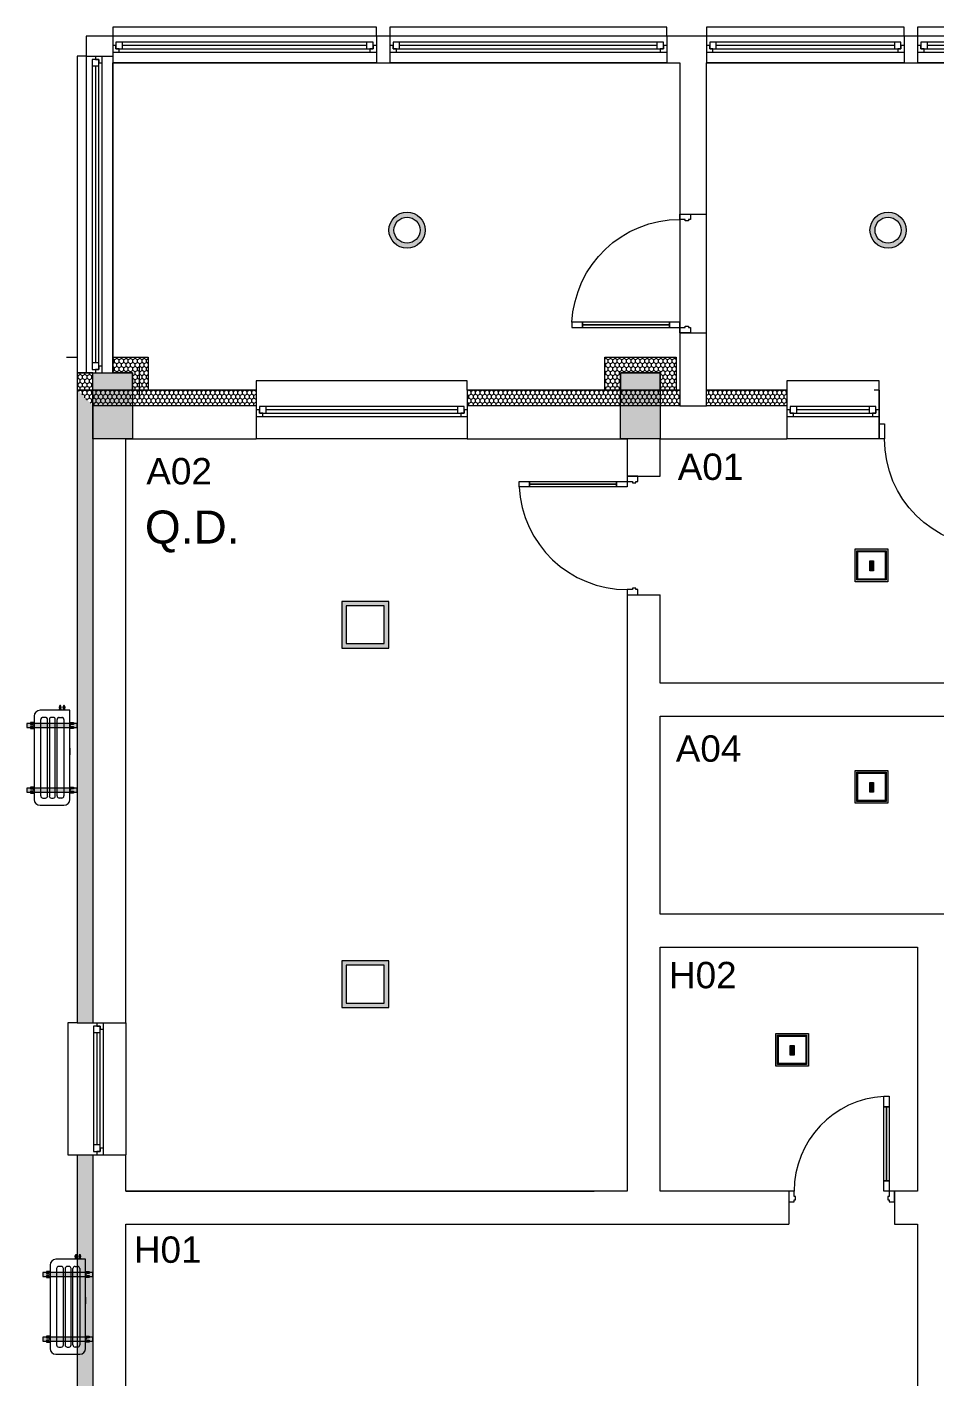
# Model space of a CAD drawing. Header units: millimetres. Extents: x 2791058 to 2855058, y -67651 to -26651.
# Drawn here: x 2805316 to 2812191, y -45980 to -35753 of the extents above; entities that cross this region are included whole.
import ezdxf

# ---------------------------------------------------------------- set-up
doc = ezdxf.new("R2010")
doc.units = ezdxf.units.MM
doc.header["$MEASUREMENT"] = 0
doc.linetypes.add('Dashed', pattern=[282.222223, 141.111112, -141.111112])
for name, color, linetype, lineweight in [('00E-Ndriqimi elektrike_Pen_No__6', 5, 'Continuous', 0), ('00E-Ndriqimi elektrike_Pen_No__60', 230, 'Continuous', 0), ('0_muret e jashtme_Pen_No__19', 255, 'Continuous', 0), ('0_Pen_No__80', 3, 'Continuous', 0), ('Structural - Bearing_Pen_No__6', 5, 'Continuous', 0), ('Structural - Bearing_Pen_No__82_Pen_No__80', 3, 'Continuous', 0)]:
    doc.layers.add(name, color=color, linetype=linetype, lineweight=lineweight)
doc.layers.add('0_muret e jashtme', color=7, linetype='Continuous')
for name, color, linetype, lineweight, true_color in [('0_muret e jashtme_Pen_No__82', 7, 'Continuous', 0, 0xaaaaaa), ('ARCHICAD Doors_Pen_No__82', 7, 'Continuous', 0, 0xaaaaaa), ('ARCHICAD Windows_Pen_No__82', 7, 'Continuous', 0, 0xaaaaaa), ('Exterior walls_Pen_No__119_Pen_No__163', 7, 'Continuous', 0, 0xe8e8e8), ('Exterior walls_Pen_No__119_Pen_No__204', 7, 'Continuous', 0, 0xe8e8e8), ('Exterior walls_Pen_No__1_Pen_No__61', 7, 'Continuous', 0, 0x6a6a6a), ('Exterior walls_Pen_No__82', 7, 'Continuous', 0, 0xaaaaaa), ('Shell - Roof_Pen_No__82', 7, 'Continuous', 0, 0xaaaaaa), ('Text blocks_Pen_No__82', 7, 'Continuous', 0, 0xaaaaaa)]:
    doc.layers.add(name, color=color, linetype=linetype, lineweight=lineweight, true_color=true_color)
doc.styles.add('GENERATED_STYLE_1', font='')
doc.styles.get('GENERATED_STYLE_1').set_extended_font_data('Arial')
pattern_1 = [(90, (2247653.822, -76424.967), (-34.6410162, 0), [20, -40]), (90, (2247636.502, -76394.967), (-34.6410162, 0), [20, -40]), (150, (2247653.822, -76404.967), (17.320508, 30), [20, -40]), (150, (2247619.18, -76404.967), (17.320508, 30), [20, -40]), (210, (2247653.822, -76424.967), (-17.320508, 30), [20, -40]), (210, (2247619.18, -76424.967), (-17.320508, 30), [20, -40])]

# ---------------------------------------------------------------- blocks, each defined once
blk = doc.blocks.new('Window 22_2')
at = {"layer": 'ARCHICAD Windows_Pen_No__82', "color": 253, "linetype": 'Continuous', "lineweight": 0, "true_color": 0xaaaaaa}
for p, q in [((-800, 150), (-800, 220)), ((-800, 220), (800, 220)), ((800, 220), (800, 150)), ((-800, 150), (-800, 30)), ((800, 150), (800, 30)), ((-800, 30), (-800, 0)), ((-800, 0), (-775, 0)), ((-800, 0), (-800, -50)), ((-800, 0), (-800, -50)), ((-775, 25), (-725, 25)), ((-775, -25), (-775, 25)), ((-775, 0), (-775, -25)), ((-725, 25), (725, 25)), ((-725, 25), (-725, -25)), ((-725, 25), (725, 25)), ((-725, 0), (725, 0)), ((725, -25), (725, 25)), ((725, 25), (775, 25)), ((775, 25), (775, -25)), ((775, -25), (775, 0)), ((775, 0), (800, 0)), ((800, 30), (800, 0)), ((800, 0), (800, -50)), ((800, 0), (800, -50)), ((-750, -50), (-800, -50)), ((-800, -50), (-800, -220)), ((-775, -25), (-750, -25)), ((-725, -25), (-775, -25)), ((-750, -25), (-750, -50)), ((750, -50), (-750, -50)), ((725, -25), (-725, -25)), ((775, -25), (725, -25)), ((750, -50), (750, -25)), ((750, -25), (775, -25)), ((800, -50), (750, -50)), ((800, -50), (800, -220)), ((-800, -220), (800, -220))]:
    blk.add_line(p, q, dxfattribs=at)
blk = doc.blocks.new('Window 22_3')
at = {"layer": 'ARCHICAD Windows_Pen_No__82', "color": 253, "linetype": 'Continuous', "lineweight": 0, "true_color": 0xaaaaaa}
for p, q in [((-350, 150), (-350, 220)), ((-350, 220), (350, 220)), ((350, 220), (350, 150)), ((-350, 150), (-350, 30)), ((350, 150), (350, 30)), ((-350, 30), (-350, 0)), ((-350, 0), (-325, 0)), ((-350, 0), (-350, -50)), ((-350, 0), (-350, -50)), ((-325, 25), (-275, 25)), ((-325, -25), (-325, 25)), ((-325, 0), (-325, -25)), ((-275, 25), (275, 25)), ((-275, 25), (-275, -25)), ((-275, 25), (275, 25)), ((-275, 0), (275, 0)), ((275, -25), (275, 25)), ((275, 25), (325, 25)), ((325, 25), (325, -25)), ((325, -25), (325, 0)), ((325, 0), (350, 0)), ((350, 30), (350, 0)), ((350, 0), (350, -50)), ((350, 0), (350, -50)), ((-300, -50), (-350, -50)), ((-350, -50), (-350, -220)), ((-325, -25), (-300, -25)), ((-275, -25), (-325, -25)), ((-300, -25), (-300, -50)), ((300, -50), (-300, -50)), ((275, -25), (-275, -25)), ((325, -25), (275, -25)), ((300, -50), (300, -25)), ((300, -25), (325, -25)), ((350, -50), (300, -50)), ((350, -50), (350, -220)), ((-350, -220), (350, -220))]:
    blk.add_line(p, q, dxfattribs=at)
blk = doc.blocks.new('Door 22')
at = {"layer": 'ARCHICAD Doors_Pen_No__82', "color": 253, "linetype": 'Continuous', "lineweight": 0, "true_color": 0xaaaaaa}
for p, q in [((410, 0), (410, 820)), ((-450, 0), (-487, 0)), ((-450, 0), (-487, 0)), ((-410, 0), (-450, 0)), ((-450, 0), (-450, -115)), ((-450, 0), (-450, -115)), ((-450, 0), (-450, -115)), ((-410, -115), (-410, 0)), ((450, 0), (410, 0)), ((410, 0), (410, -115)), ((450, -115), (450, 0)), ((450, 0), (450, -115)), ((450, 0), (450, -115)), ((450, 0), (487, 0)), ((450, 0), (487, 0)), ((-450, -115), (-410, -115)), ((-450, -115), (-450, -250)), ((-450, -115), (-450, -250)), ((410, -115), (450, -115)), ((450, -115), (450, -250)), ((450, -115), (450, -250)), ((-450, -250), (-450, -370)), ((-450, -250), (-450, -370)), ((450, -250), (450, -370)), ((450, -250), (450, -370)), ((-450, -370), (-487, -370)), ((-450, -370), (-487, -370)), ((450, -370), (487, -370)), ((450, -370), (487, -370))]:
    blk.add_line(p, q, dxfattribs=at)
blk.add_arc((410, 0), 820, 90, 180, dxfattribs=at)
blk = doc.blocks.new('Wall_2', base_point=(2821016, -38873))
at = {"layer": '0_muret e jashtme_Pen_No__82', "linetype": 'Continuous', "lineweight": 0, "true_color": 0xaaaaaa}
h = blk.add_hatch(dxfattribs=at)
h.set_pattern_fill('Styrofoam_SM_Insulation', color=253, style=0, pattern_type=2)
h.set_pattern_definition(pattern_1)
h.paths.add_polyline_path([(2805696, -38503), (2805816, -38623), (2807054, -38623), (2807054, -38503)])
h = blk.add_hatch(dxfattribs=at)
h.set_pattern_fill('Styrofoam_SM_Insulation', color=253, style=0, pattern_type=2)
h.set_pattern_definition(pattern_1)
h.paths.add_polyline_path([(2808654, -38623), (2810266, -38623), (2810266, -38503), (2808654, -38503)])
h = blk.add_hatch(dxfattribs=at)
h.set_pattern_fill('Styrofoam_SM_Insulation', color=253, style=0, pattern_type=2)
h.set_pattern_definition(pattern_1)
h.paths.add_polyline_path([(2810466, -38623), (2811076, -38623), (2811076, -38503), (2810466, -38503)])
at = {"layer": '0_muret e jashtme_Pen_No__82', "color": 253, "linetype": 'Continuous', "lineweight": 0, "true_color": 0xaaaaaa}
for p, q in [((2807054, -38503), (2807054, -38623)), ((2808654, -38503), (2808654, -38623)), ((2810266, -38503), (2810266, -38623)), ((2810466, -38623), (2810466, -38503)), ((2811076, -38503), (2811076, -38623)), ((2807054, -38623), (2805816, -38623)), ((2807054, -38623), (2807054, -38653)), ((2807054, -38653), (2807054, -38703)), ((2810266, -38623), (2808654, -38623)), ((2808654, -38623), (2808654, -38653)), ((2808654, -38653), (2808654, -38703)), ((2811076, -38623), (2810466, -38623)), ((2811076, -38623), (2811076, -38653)), ((2811076, -38653), (2811076, -38703)), ((2807054, -38703), (2807054, -38873)), ((2808654, -38703), (2808654, -38873)), ((2811076, -38703), (2811076, -38873))]:
    blk.add_line(p, q, dxfattribs=at)
at = {"layer": '0_muret e jashtme_Pen_No__82', "color": 253, "linetype": 'Continuous', "lineweight": 0, "true_color": 0xaaaaaa, "flags": 128}
for points in [[(2807054, -38503), (2805696, -38503)], [(2810266, -38503), (2808654, -38503)], [(2811076, -38503), (2810466, -38503)], [(2806066, -38873), (2807054, -38873)], [(2808654, -38873), (2809866, -38873)], [(2810116, -38873), (2811076, -38873)]]:
    blk.add_lwpolyline(points, dxfattribs=at)
at = {"layer": 'ARCHICAD Doors_Pen_No__82', "color": 253, "linetype": 'Continuous', "lineweight": 0, "true_color": 0xaaaaaa, "xscale": -1, "zscale": 1000, "rotation": 180}
blk.add_blockref('Door 22', (2812226, -38873), dxfattribs=at)
at = {"layer": 'ARCHICAD Windows_Pen_No__82', "color": 253, "linetype": 'Continuous', "lineweight": 0, "true_color": 0xaaaaaa, "xscale": -1, "zscale": 1000}
for name, p in [('Window 22_2', (2807854, -38653)), ('Window 22_3', (2811426, -38653))]:
    blk.add_blockref(name, p, dxfattribs=at)
blk = doc.blocks.new('Storefront 22_2')
at = {"layer": 'ARCHICAD Doors_Pen_No__82', "color": 253, "linetype": 'Continuous', "lineweight": 0, "true_color": 0xaaaaaa}
for p, q in [((370, 740), (370, 820)), ((370, 820), (410, 820)), ((410, 820), (410, 740)), ((370, 740), (390, 740)), ((370, 80), (370, 740)), ((410, 740), (370, 740)), ((390, 740), (410, 740)), ((390, 80), (390, 740)), ((390, 740), (390, 80)), ((390, 740), (390, 80)), ((410, 740), (410, 80)), ((-450, 0), (-450, -80)), ((-410, 0), (-450, 0)), ((-450, 0), (-450, -80)), ((-450, 0), (-450, -80)), ((-410, -40), (-410, 0)), ((390, 80), (370, 80)), ((370, 0), (370, 80)), ((370, 80), (410, 80)), ((410, 0), (370, 0)), ((410, 80), (390, 80)), ((410, 80), (410, 0)), ((410, 0), (410, -40)), ((450, 0), (410, 0)), ((450, -80), (450, 0)), ((450, 0), (450, -80)), ((450, 0), (450, -80)), ((-450, -80), (-410, -80)), ((-450, -80), (-450, -250)), ((-400, -40), (-410, -40)), ((-410, -80), (-410, -65.4)), ((-410, -65.4), (-400, -65.4)), ((-400, -65.4), (-400, -40)), ((410, -40), (400, -40)), ((400, -40), (400, -65.4)), ((400, -65.4), (410, -65.4)), ((410, -65.4), (410, -80)), ((410, -80), (450, -80)), ((450, -80), (450, -250))]:
    blk.add_line(p, q, dxfattribs=at)
blk.add_arc((410, 0), 820, 92.79603, 180, dxfattribs=at)
blk = doc.blocks.new('Wall_21', base_point=(2809866, -38873))
at = {"layer": '0_muret e jashtme_Pen_No__82', "color": 253, "linetype": 'Continuous', "lineweight": 0, "true_color": 0xaaaaaa}
for p, q in [((2809866, -39155), (2809946, -39155)), ((2809946, -39155), (2810116, -39155)), ((2809866, -40055), (2809946, -40055)), ((2809946, -40055), (2810116, -40055))]:
    blk.add_line(p, q, dxfattribs=at)
at = {"layer": '0_muret e jashtme_Pen_No__82', "color": 253, "linetype": 'Continuous', "lineweight": 0, "true_color": 0xaaaaaa, "flags": 128}
for points in [[(2809866, -38873), (2809866, -39155)], [(2810116, -39155), (2810116, -38873)], [(2809866, -40055), (2809866, -44573)], [(2810116, -40723), (2810116, -40055)], [(2810116, -42473), (2810116, -40973)], [(2810116, -44573), (2810116, -42723)]]:
    blk.add_lwpolyline(points, dxfattribs=at)
at = {"layer": 'ARCHICAD Doors_Pen_No__82', "color": 253, "linetype": 'Continuous', "lineweight": 0, "true_color": 0xaaaaaa, "zscale": 1000, "rotation": 90}
blk.add_blockref('Storefront 22_2', (2809866, -39605), dxfattribs=at)
blk = doc.blocks.new('Storefront 22_5')
at = {"layer": 'ARCHICAD Doors_Pen_No__82', "color": 253, "linetype": 'Continuous', "lineweight": 0, "true_color": 0xaaaaaa}
for p, q in [((320, 640), (320, 720)), ((320, 720), (360, 720)), ((360, 720), (360, 640)), ((320, 640), (340, 640)), ((320, 80), (320, 640)), ((360, 640), (320, 640)), ((340, 640), (360, 640)), ((340, 80), (340, 640)), ((340, 640), (340, 80)), ((340, 640), (340, 80)), ((360, 640), (360, 80)), ((-400, 0), (-400, -80)), ((-360, 0), (-400, 0)), ((-400, 0), (-400, -80)), ((-400, 0), (-400, -80)), ((-360, -40), (-360, 0)), ((340, 80), (320, 80)), ((320, 0), (320, 80)), ((320, 80), (360, 80)), ((360, 0), (320, 0)), ((360, 80), (340, 80)), ((360, 80), (360, 0)), ((360, 0), (360, -40)), ((400, 0), (360, 0)), ((400, -80), (400, 0)), ((400, 0), (400, -80)), ((400, 0), (400, -80)), ((-400, -80), (-360, -80)), ((-400, -80), (-400, -250)), ((-350, -40), (-360, -40)), ((-360, -80), (-360, -65.4)), ((-360, -65.4), (-350, -65.4)), ((-350, -65.4), (-350, -40)), ((360, -40), (350, -40)), ((350, -40), (350, -65.4)), ((350, -65.4), (360, -65.4)), ((360, -65.4), (360, -80)), ((360, -80), (400, -80)), ((400, -80), (400, -250))]:
    blk.add_line(p, q, dxfattribs=at)
blk.add_arc((360, 0), 720, 93.18474, 180, dxfattribs=at)
blk = doc.blocks.new('Wall_22', base_point=(2812316, -44573))
at = {"layer": '0_muret e jashtme_Pen_No__82', "color": 253, "linetype": 'Continuous', "lineweight": 0, "true_color": 0xaaaaaa}
for p, q in [((2811091, -44573), (2811091, -44653)), ((2811891, -44573), (2811891, -44653)), ((2811091, -44653), (2811091, -44823)), ((2811891, -44653), (2811891, -44823))]:
    blk.add_line(p, q, dxfattribs=at)
at = {"layer": '0_muret e jashtme_Pen_No__82', "color": 253, "linetype": 'Continuous', "lineweight": 0, "true_color": 0xaaaaaa, "flags": 128}
for points in [[(2809866, -44573), (2806066, -44573)], [(2811091, -44573), (2810116, -44573)], [(2812066, -44573), (2811891, -44573)], [(2806066, -44823), (2811091, -44823)], [(2811891, -44823), (2812066, -44823)]]:
    blk.add_lwpolyline(points, dxfattribs=at)
at = {"layer": 'ARCHICAD Doors_Pen_No__82', "color": 253, "linetype": 'Continuous', "lineweight": 0, "true_color": 0xaaaaaa, "zscale": 1000}
blk.add_blockref('Storefront 22_5', (2811491, -44573), dxfattribs=at)
blk = doc.blocks.new('Window 22')
at = {"layer": 'ARCHICAD Windows_Pen_No__82', "color": 253, "linetype": 'Continuous', "lineweight": 0, "true_color": 0xaaaaaa}
for p, q in [((-500, 150), (-500, 220)), ((-500, 220), (500, 220)), ((500, 220), (500, 150)), ((-500, 150), (-500, 30)), ((500, 150), (500, 30)), ((-500, 30), (-500, 0)), ((-500, 0), (-475, 0)), ((-500, 0), (-500, -50)), ((-500, 0), (-500, -50)), ((-475, 25), (-425, 25)), ((-475, -25), (-475, 25)), ((-475, 0), (-475, -25)), ((-425, 25), (425, 25)), ((-425, 25), (-425, -25)), ((-425, 25), (425, 25)), ((-425, 0), (425, 0)), ((425, -25), (425, 25)), ((425, 25), (475, 25)), ((475, 25), (475, -25)), ((475, -25), (475, 0)), ((475, 0), (500, 0)), ((500, 30), (500, 0)), ((500, 0), (500, -50)), ((500, 0), (500, -50)), ((-450, -50), (-500, -50)), ((-500, -50), (-500, -220)), ((-475, -25), (-450, -25)), ((-425, -25), (-475, -25)), ((-450, -25), (-450, -50)), ((450, -50), (-450, -50)), ((425, -25), (-425, -25)), ((475, -25), (425, -25)), ((450, -50), (450, -25)), ((450, -25), (475, -25)), ((500, -50), (450, -50)), ((500, -50), (500, -220)), ((-500, -220), (500, -220))]:
    blk.add_line(p, q, dxfattribs=at)
blk = doc.blocks.new('Wall_25', base_point=(2806066, -38873))
at = {"layer": '0_muret e jashtme_Pen_No__82', "linetype": 'Continuous', "lineweight": 0, "true_color": 0xaaaaaa}
h = blk.add_hatch(dxfattribs=at)
h.set_pattern_fill('Styrofoam_SM_Insulation', color=253, style=0, pattern_type=2)
h.set_pattern_definition(pattern_1)
h.paths.add_polyline_path([(2805696, -38503), (2805696, -43296), (2805816, -43296), (2805816, -38623)])
h = blk.add_hatch(dxfattribs=at)
h.set_pattern_fill('Styrofoam_SM_Insulation', color=253, style=0, pattern_type=2)
h.set_pattern_definition(pattern_1)
h.paths.add_polyline_path([(2805696, -49293), (2805816, -49173), (2805816, -44296), (2805696, -44296)])
at = {"layer": '0_muret e jashtme_Pen_No__82', "color": 253, "linetype": 'Continuous', "lineweight": 0, "true_color": 0xaaaaaa}
for p, q in [((2805816, -38623), (2805816, -43296)), ((2805696, -43296), (2805816, -43296)), ((2805816, -43296), (2805846, -43296)), ((2805846, -43296), (2805896, -43296)), ((2805896, -43296), (2806066, -43296)), ((2805696, -44296), (2805816, -44296)), ((2805816, -44296), (2805816, -49173)), ((2805816, -44296), (2805846, -44296)), ((2805846, -44296), (2805896, -44296)), ((2805896, -44296), (2806066, -44296))]:
    blk.add_line(p, q, dxfattribs=at)
at = {"layer": '0_muret e jashtme_Pen_No__82', "color": 253, "linetype": 'Continuous', "lineweight": 0, "true_color": 0xaaaaaa, "flags": 128}
for points in [[(2805696, -38503), (2805696, -43296)], [(2806066, -43296), (2806066, -38873)], [(2805696, -44296), (2805696, -49293)], [(2806066, -44573), (2806066, -44296)], [(2806066, -48923), (2806066, -44823)]]:
    blk.add_lwpolyline(points, dxfattribs=at)
at = {"layer": 'ARCHICAD Windows_Pen_No__82', "color": 253, "linetype": 'Continuous', "lineweight": 0, "true_color": 0xaaaaaa, "xscale": -1, "zscale": 1000, "rotation": 90}
blk.add_blockref('Window 22', (2805846, -43796), dxfattribs=at)
blk = doc.blocks.new('Wall_27', base_point=(2809866, -42473))
at = {"layer": '0_muret e jashtme_Pen_No__82', "color": 253, "linetype": 'Continuous', "lineweight": 0, "true_color": 0xaaaaaa, "flags": 128}
for points in [[(2813316, -42473), (2810116, -42473)], [(2813866, -42473), (2813566, -42473)], [(2810116, -42723), (2812066, -42723)], [(2812316, -42723), (2813866, -42723)]]:
    blk.add_lwpolyline(points, dxfattribs=at)
blk = doc.blocks.new('Wall_30', base_point=(2812316, -48923))
at = {"layer": '0_muret e jashtme_Pen_No__82', "color": 253, "linetype": 'Continuous', "lineweight": 0, "true_color": 0xaaaaaa, "flags": 128}
for points in [[(2812066, -42723), (2812066, -44573)], [(2812316, -48023), (2812316, -42723)], [(2812066, -44823), (2812066, -48923)], [(2812316, -48923), (2812316, -48273)]]:
    blk.add_lwpolyline(points, dxfattribs=at)
blk = doc.blocks.new('Wall_36', base_point=(2809866, -40723))
at = {"layer": '0_muret e jashtme_Pen_No__82', "color": 253, "linetype": 'Continuous', "lineweight": 0, "true_color": 0xaaaaaa}
for p, q in [((2812286, -40893), (2812286, -40723)), ((2813086, -40893), (2813086, -40723)), ((2812286, -40973), (2812286, -40893)), ((2813086, -40973), (2813086, -40893))]:
    blk.add_line(p, q, dxfattribs=at)
at = {"layer": '0_muret e jashtme_Pen_No__82', "color": 253, "linetype": 'Continuous', "lineweight": 0, "true_color": 0xaaaaaa, "flags": 128}
for points in [[(2812286, -40723), (2810116, -40723)], [(2813316, -40723), (2813086, -40723)], [(2810116, -40973), (2812286, -40973)], [(2813086, -40973), (2813316, -40973)]]:
    blk.add_lwpolyline(points, dxfattribs=at)
at = {"layer": 'ARCHICAD Doors_Pen_No__82', "color": 253, "linetype": 'Continuous', "lineweight": 0, "true_color": 0xaaaaaa, "xscale": -1, "zscale": 1000, "rotation": 180}
blk.add_blockref('Storefront 22_5', (2812686, -40973), dxfattribs=at)
blk = doc.blocks.new('Window 22_6')
at = {"layer": 'ARCHICAD Windows_Pen_No__82', "color": 253, "linetype": 'Continuous', "lineweight": 0, "true_color": 0xaaaaaa}
for p, q in [((-1200, 70), (-1200, 140)), ((-1200, 140), (1200, 140)), ((1200, 140), (1200, 70)), ((-1200, 70), (-1200, 0)), ((-1200, 0), (-1175, 0)), ((-1200, 0), (-1200, -50)), ((-1200, 0), (-1200, -50)), ((-1175, 25), (-1125, 25)), ((-1175, -25), (-1175, 25)), ((-1175, 0), (-1175, -25)), ((-1125, 25), (1125, 25)), ((-1125, 25), (-1125, -25)), ((-1125, 25), (1125, 25)), ((-1125, 0), (1125, 0)), ((1125, -25), (1125, 25)), ((1125, 25), (1175, 25)), ((1175, 25), (1175, -25)), ((1175, -25), (1175, 0)), ((1175, 0), (1200, 0)), ((1200, 70), (1200, 0)), ((1200, 0), (1200, -50)), ((1200, 0), (1200, -50)), ((-1150, -50), (-1200, -50)), ((-1200, -50), (-1200, -130)), ((-1175, -25), (-1150, -25)), ((-1125, -25), (-1175, -25)), ((-1150, -25), (-1150, -50)), ((1150, -50), (-1150, -50)), ((1125, -25), (-1125, -25)), ((1175, -25), (1125, -25)), ((1150, -50), (1150, -25)), ((1150, -25), (1175, -25)), ((1200, -50), (1150, -50)), ((1200, -50), (1200, -130)), ((-1200, -130), (1200, -130))]:
    blk.add_line(p, q, dxfattribs=at)
blk = doc.blocks.new('Wall_37', base_point=(2805766, -35823))
at = {"layer": '0_muret e jashtme_Pen_No__82', "color": 253, "linetype": 'Continuous', "lineweight": 0, "true_color": 0xaaaaaa}
for p, q in [((2805766, -35973), (2805836, -35973)), ((2805836, -35973), (2805886, -35973)), ((2805886, -35973), (2805966, -35973)), ((2805766, -38373), (2805836, -38373)), ((2805836, -38373), (2805886, -38373)), ((2805886, -38373), (2805966, -38373))]:
    blk.add_line(p, q, dxfattribs=at)
at = {"layer": '0_muret e jashtme_Pen_No__82', "color": 253, "linetype": 'Continuous', "lineweight": 0, "true_color": 0xaaaaaa, "flags": 128}
for points in [[(2805766, -35823), (2805766, -35973)], [(2805966, -35823), (2805766, -35823)]]:
    blk.add_lwpolyline(points, dxfattribs=at)
at = {"layer": 'ARCHICAD Windows_Pen_No__82', "color": 253, "linetype": 'Continuous', "lineweight": 0, "true_color": 0xaaaaaa, "xscale": -1, "zscale": 1000, "rotation": 89.99999990045127}
blk.add_blockref('Window 22_6', (2805836, -37173), dxfattribs=at)
blk = doc.blocks.new('Window 22_7')
at = {"layer": 'ARCHICAD Windows_Pen_No__82', "color": 253, "linetype": 'Continuous', "lineweight": 0, "true_color": 0xaaaaaa}
for p, q in [((-750, 70), (-750, 140)), ((-750, 140), (750, 140)), ((750, 140), (750, 70)), ((-750, 70), (-750, 0)), ((-750, 0), (-725, 0)), ((-750, 0), (-750, -50)), ((-750, 0), (-750, -50)), ((-725, 25), (-675, 25)), ((-725, -25), (-725, 25)), ((-725, 0), (-725, -25)), ((-675, 25), (675, 25)), ((-675, 25), (-675, -25)), ((-675, 25), (675, 25)), ((-675, 0), (675, 0)), ((675, -25), (675, 25)), ((675, 25), (725, 25)), ((725, 25), (725, -25)), ((725, -25), (725, 0)), ((725, 0), (750, 0)), ((750, 70), (750, 0)), ((750, 0), (750, -50)), ((750, 0), (750, -50)), ((-700, -50), (-750, -50)), ((-750, -50), (-750, -130)), ((-725, -25), (-700, -25)), ((-675, -25), (-725, -25)), ((-700, -25), (-700, -50)), ((700, -50), (-700, -50)), ((675, -25), (-675, -25)), ((725, -25), (675, -25)), ((700, -50), (700, -25)), ((700, -25), (725, -25)), ((750, -50), (700, -50)), ((750, -50), (750, -130)), ((-750, -130), (750, -130))]:
    blk.add_line(p, q, dxfattribs=at)
blk = doc.blocks.new('Window 22_8')
at = {"layer": 'ARCHICAD Windows_Pen_No__82', "color": 253, "linetype": 'Continuous', "lineweight": 0, "true_color": 0xaaaaaa}
for p, q in [((-1000, 70), (-1000, 140)), ((-1000, 140), (1000, 140)), ((1000, 140), (1000, 70)), ((-1000, 70), (-1000, 0)), ((-1000, 0), (-975, 0)), ((-1000, 0), (-1000, -50)), ((-1000, 0), (-1000, -50)), ((-975, 25), (-925, 25)), ((-975, -25), (-975, 25)), ((-975, 0), (-975, -25)), ((-925, 25), (925, 25)), ((-925, 25), (-925, -25)), ((-925, 25), (925, 25)), ((-925, 0), (925, 0)), ((925, -25), (925, 25)), ((925, 25), (975, 25)), ((975, 25), (975, -25)), ((975, -25), (975, 0)), ((975, 0), (1000, 0)), ((1000, 70), (1000, 0)), ((1000, 0), (1000, -50)), ((1000, 0), (1000, -50)), ((-950, -50), (-1000, -50)), ((-1000, -50), (-1000, -130)), ((-975, -25), (-950, -25)), ((-925, -25), (-975, -25)), ((-950, -25), (-950, -50)), ((950, -50), (-950, -50)), ((925, -25), (-925, -25)), ((975, -25), (925, -25)), ((950, -50), (950, -25)), ((950, -25), (975, -25)), ((1000, -50), (950, -50)), ((1000, -50), (1000, -130)), ((-1000, -130), (1000, -130))]:
    blk.add_line(p, q, dxfattribs=at)
blk = doc.blocks.new('Window 22_9')
at = {"layer": 'ARCHICAD Windows_Pen_No__82', "color": 253, "linetype": 'Continuous', "lineweight": 0, "true_color": 0xaaaaaa}
for p, q in [((-1050, 70), (-1050, 140)), ((-1050, 140), (1050, 140)), ((1050, 140), (1050, 70)), ((-1050, 70), (-1050, 0)), ((-1050, 0), (-1025, 0)), ((-1050, 0), (-1050, -50)), ((-1050, 0), (-1050, -50)), ((-1025, 25), (-975, 25)), ((-1025, -25), (-1025, 25)), ((-1025, 0), (-1025, -25)), ((-975, 25), (975, 25)), ((-975, 25), (-975, -25)), ((-975, 25), (975, 25)), ((-975, 0), (975, 0)), ((975, -25), (975, 25)), ((975, 25), (1025, 25)), ((1025, 25), (1025, -25)), ((1025, -25), (1025, 0)), ((1025, 0), (1050, 0)), ((1050, 70), (1050, 0)), ((1050, 0), (1050, -50)), ((1050, 0), (1050, -50)), ((-1000, -50), (-1050, -50)), ((-1050, -50), (-1050, -130)), ((-1025, -25), (-1000, -25)), ((-975, -25), (-1025, -25)), ((-1000, -25), (-1000, -50)), ((1000, -50), (-1000, -50)), ((975, -25), (-975, -25)), ((1025, -25), (975, -25)), ((1000, -50), (1000, -25)), ((1000, -25), (1025, -25)), ((1050, -50), (1000, -50)), ((1050, -50), (1050, -130)), ((-1050, -130), (1050, -130))]:
    blk.add_line(p, q, dxfattribs=at)
blk = doc.blocks.new('Wall_38', base_point=(2805766, -36023))
at = {"layer": '0_muret e jashtme_Pen_No__82', "color": 253, "linetype": 'Continuous', "lineweight": 0, "true_color": 0xaaaaaa}
for p, q in [((2805966, -35823), (2805966, -35893)), ((2805966, -35893), (2805966, -35943)), ((2807966, -35823), (2807966, -35893)), ((2807966, -35893), (2807966, -35943)), ((2808066, -35823), (2808066, -35893)), ((2808066, -35893), (2808066, -35943)), ((2810166, -35823), (2810166, -35893)), ((2810166, -35893), (2810166, -35943)), ((2810466, -35823), (2810466, -35893)), ((2810466, -35893), (2810466, -35943)), ((2811966, -35823), (2811966, -35893)), ((2811966, -35893), (2811966, -35943)), ((2812066, -35823), (2812066, -35893)), ((2812066, -35893), (2812066, -35943)), ((2813566, -35823), (2813566, -35893)), ((2813566, -35893), (2813566, -35943)), ((2805966, -35943), (2805966, -36023)), ((2807966, -35943), (2807966, -36023)), ((2808066, -35943), (2808066, -36023)), ((2810166, -35943), (2810166, -36023)), ((2810466, -35943), (2810466, -36023)), ((2811966, -35943), (2811966, -36023)), ((2812066, -35943), (2812066, -36023)), ((2813566, -35943), (2813566, -36023))]:
    blk.add_line(p, q, dxfattribs=at)
at = {"layer": '0_muret e jashtme_Pen_No__82', "color": 253, "linetype": 'Continuous', "lineweight": 0, "true_color": 0xaaaaaa, "flags": 128}
for points in [[(2808066, -35823), (2807966, -35823)], [(2810466, -35823), (2810166, -35823)], [(2812066, -35823), (2811966, -35823)], [(2813766, -35823), (2813566, -35823)], [(2807966, -36023), (2808066, -36023)], [(2810166, -36023), (2810266, -36023)], [(2811966, -36023), (2812066, -36023)]]:
    blk.add_lwpolyline(points, dxfattribs=at)
at = {"layer": 'ARCHICAD Windows_Pen_No__82', "color": 253, "linetype": 'Continuous', "lineweight": 0, "true_color": 0xaaaaaa, "xscale": -1, "zscale": 1000}
for name, p in [('Window 22_8', (2806966, -35893)), ('Window 22_9', (2809116, -35893)), ('Window 22_7', (2811216, -35893)), ('Window 22_7', (2812816, -35893))]:
    blk.add_blockref(name, p, dxfattribs=at)
blk = doc.blocks.new('Wall_40', base_point=(2805966, -36023))
at = {"layer": '0_muret e jashtme_Pen_No__82', "color": 253, "linetype": 'Continuous', "lineweight": 0, "true_color": 0xaaaaaa, "flags": 128}
for points in [[(2805766, -36023), (2805766, -38373)], [(2805966, -38373), (2805966, -36023)], [(2805766, -38373), (2805966, -38373)]]:
    blk.add_lwpolyline(points, dxfattribs=at)
blk = doc.blocks.new('Storefront 22_3')
at = {"layer": 'ARCHICAD Doors_Pen_No__82', "color": 253, "linetype": 'Continuous', "lineweight": 0, "true_color": 0xaaaaaa}
for p, q in [((370, 740), (370, 820)), ((370, 820), (410, 820)), ((410, 820), (410, 740)), ((370, 740), (390, 740)), ((370, 80), (370, 740)), ((410, 740), (370, 740)), ((390, 740), (410, 740)), ((390, 80), (390, 740)), ((390, 740), (390, 80)), ((390, 740), (390, 80)), ((410, 740), (410, 80)), ((-450, 0), (-450, -80)), ((-410, 0), (-450, 0)), ((-450, 0), (-450, -80)), ((-450, 0), (-450, -80)), ((-410, -40), (-410, 0)), ((390, 80), (370, 80)), ((370, 0), (370, 80)), ((370, 80), (410, 80)), ((410, 0), (370, 0)), ((410, 80), (390, 80)), ((410, 80), (410, 0)), ((410, 0), (410, -40)), ((450, 0), (410, 0)), ((450, -80), (450, 0)), ((450, 0), (450, -80)), ((450, 0), (450, -80)), ((-450, -80), (-410, -80)), ((-450, -80), (-450, -200)), ((-400, -40), (-410, -40)), ((-410, -80), (-410, -65.4)), ((-410, -65.4), (-400, -65.4)), ((-400, -65.4), (-400, -40)), ((410, -40), (400, -40)), ((400, -40), (400, -65.4)), ((400, -65.4), (410, -65.4)), ((410, -65.4), (410, -80)), ((410, -80), (450, -80)), ((450, -80), (450, -200))]:
    blk.add_line(p, q, dxfattribs=at)
blk.add_arc((410, 0), 820, 92.79603, 180, dxfattribs=at)
blk = doc.blocks.new('Wall_41', base_point=(2810266, -38873))
at = {"layer": '0_muret e jashtme_Pen_No__82', "color": 253, "linetype": 'Continuous', "lineweight": 0, "true_color": 0xaaaaaa}
for p, q in [((2810266, -37170), (2810346, -37170)), ((2810346, -37170), (2810466, -37170)), ((2810266, -38070), (2810346, -38070)), ((2810346, -38070), (2810466, -38070)), ((2810266, -38503), (2810266, -38623)), ((2810466, -38623), (2810466, -38503))]:
    blk.add_line(p, q, dxfattribs=at)
at = {"layer": '0_muret e jashtme_Pen_No__82', "color": 253, "linetype": 'Continuous', "lineweight": 0, "true_color": 0xaaaaaa, "flags": 128}
for points in [[(2810266, -36023), (2810266, -37170)], [(2810466, -37170), (2810466, -36023)], [(2810266, -38070), (2810266, -38503)], [(2810466, -38503), (2810466, -38070)]]:
    blk.add_lwpolyline(points, dxfattribs=at)
at = {"layer": 'ARCHICAD Doors_Pen_No__82', "color": 253, "linetype": 'Continuous', "lineweight": 0, "true_color": 0xaaaaaa, "xscale": -1, "zscale": 1000, "rotation": 90}
blk.add_blockref('Storefront 22_3', (2810266, -37620), dxfattribs=at)

msp = doc.modelspace()

# ---------------------------------------------------------------- hatches: boundary and pattern name
at = {"layer": '00E-Ndriqimi elektrike_Pen_No__60', "linetype": 'Continuous', "lineweight": 0}
h = msp.add_hatch(color=230, dxfattribs=at)
h.paths.add_polyline_path([(2808060, -37292, 1.000002), (2808334, -37292, 1)])
h.paths.add_polyline_path([(2808098, -37292, -1.000002), (2808296, -37292, -1)], flags=0)
h = msp.add_hatch(color=230, dxfattribs=at)
h.paths.add_polyline_path([(2811706, -37292, 1.000002), (2811980, -37292, 1)])
h.paths.add_polyline_path([(2811744, -37292, -1.000002), (2811941, -37292, -1)], flags=0)
at = {"layer": '0_muret e jashtme_Pen_No__19', "linetype": 'Continuous', "lineweight": 0}
for points in [[(2805816, -38873), (2805816, -38373), (2806116, -38373), (2806116, -38873)], [(2809816, -38873), (2809816, -38373), (2810116, -38373), (2810116, -38873)]]:
    msp.add_hatch(color=255, dxfattribs=at).paths.add_polyline_path(points)
at = {"layer": '0_muret e jashtme_Pen_No__82', "linetype": 'Continuous', "lineweight": 0, "true_color": 0xaaaaaa}
h = msp.add_hatch(dxfattribs=at)
h.set_pattern_fill('Styrofoam_SM_Insulation', color=253, style=0, pattern_type=2)
h.set_pattern_definition(pattern_1)
h.paths.add_polyline_path([(2806236, -38253), (2806236, -38503), (2806116, -38503), (2806116, -38373), (2805966, -38373), (2805966, -38253)])
h = msp.add_hatch(dxfattribs=at)
h.set_pattern_fill('Styrofoam_SM_Insulation', color=253, style=0, pattern_type=2)
h.set_pattern_definition(pattern_1)
h.paths.add_polyline_path([(2810236, -38503), (2810116, -38503), (2810116, -38373), (2809816, -38373), (2809816, -38503), (2809696, -38503), (2809696, -38253), (2810236, -38253)])
h = msp.add_hatch(dxfattribs=at)
h.set_pattern_fill('Styrofoam_SM_Insulation', color=253, style=0, pattern_type=2)
h.set_pattern_definition(pattern_1)
h.paths.add_polyline_path([(2805696, -38503), (2805816, -38503), (2805816, -38373), (2805766, -38373), (2805696, -38373)])
at = {"layer": 'Exterior walls_Pen_No__119_Pen_No__163', "linetype": 'Continuous', "lineweight": 0, "true_color": 0xe8e8e8}
for points in [[(2805696, -41518), (2805696, -41549), (2805316, -41549), (2805316, -41518)], [(2805816, -45677), (2805816, -45708), (2805436, -45708), (2805436, -45677)]]:
    msp.add_hatch(color=254, dxfattribs=at).paths.add_polyline_path(points)
at = {"layer": 'Exterior walls_Pen_No__119_Pen_No__204', "linetype": 'Continuous', "lineweight": 0, "true_color": 0xe8e8e8}
for points in [[(2805696, -41029), (2805696, -41059), (2805316, -41059), (2805316, -41029)], [(2805816, -45188), (2805816, -45219), (2805436, -45218), (2805436, -45188)]]:
    msp.add_hatch(color=254, dxfattribs=at).paths.add_polyline_path(points)
at = {"layer": 'Structural - Bearing_Pen_No__6', "linetype": 'Continuous', "lineweight": 0}
h = msp.add_hatch(color=5, dxfattribs=at)
h.paths.add_polyline_path([(2811842, -39955), (2811595, -39955), (2811595, -39707), (2811842, -39707)])
h.paths.add_polyline_path([(2811822, -39935), (2811615, -39935), (2811615, -39727), (2811822, -39727)], flags=0)
for points in [[(2811705, -39872), (2811705, -39797), (2811734, -39797), (2811734, -39872)], [(2811705, -41549), (2811705, -41475), (2811734, -41475), (2811734, -41549)], [(2811102, -43542), (2811102, -43468), (2811132, -43468), (2811132, -43542)]]:
    msp.add_hatch(color=5, dxfattribs=at).paths.add_polyline_path(points)
h = msp.add_hatch(color=5, dxfattribs=at)
h.paths.add_polyline_path([(2808058, -40104), (2807704, -40104), (2807704, -40458), (2808058, -40458)])
h.paths.add_polyline_path([(2807737, -40424), (2808025, -40424), (2808025, -40137), (2807737, -40137)], flags=0)
h = msp.add_hatch(color=5, dxfattribs=at)
h.paths.add_polyline_path([(2811842, -41632), (2811595, -41632), (2811595, -41385), (2811842, -41385)])
h.paths.add_polyline_path([(2811822, -41612), (2811615, -41612), (2811615, -41405), (2811822, -41405)], flags=0)
h = msp.add_hatch(color=5, dxfattribs=at)
h.paths.add_polyline_path([(2808058, -42826), (2807704, -42826), (2807704, -43180), (2808058, -43180)])
h.paths.add_polyline_path([(2807737, -43147), (2808025, -43147), (2808025, -42860), (2807737, -42860)], flags=0)
h = msp.add_hatch(color=5, dxfattribs=at)
h.paths.add_polyline_path([(2811239, -43625), (2810992, -43625), (2810992, -43378), (2811239, -43378)])
h.paths.add_polyline_path([(2811219, -43605), (2811012, -43605), (2811012, -43398), (2811219, -43398)], flags=0)

# ---------------------------------------------------------------- linework, layer by layer
at = {"layer": '00E-Ndriqimi elektrike_Pen_No__6', "color": 5, "linetype": 'Continuous', "lineweight": 0}
for points in [[(2811595, -39707), (2811842, -39707), (2811842, -39955), (2811595, -39955)], [(2811607, -39720), (2811829, -39720), (2811829, -39942), (2811607, -39942)], [(2811595, -41385), (2811842, -41385), (2811842, -41632), (2811595, -41632)], [(2811607, -41398), (2811829, -41398), (2811829, -41620), (2811607, -41620)], [(2810992, -43378), (2811239, -43378), (2811239, -43625), (2810992, -43625)], [(2811004, -43390), (2811226, -43390), (2811226, -43613), (2811004, -43613)]]:
    msp.add_lwpolyline(points, close=True, dxfattribs=at)
at = {"layer": '00E-Ndriqimi elektrike_Pen_No__60', "color": 230, "linetype": 'Continuous', "lineweight": 0}
for centre, radius in [((2808197, -37292), 137), ((2808197, -37292), 98.7), ((2811843, -37292), 137), ((2811843, -37292), 98.7)]:
    msp.add_circle(centre, radius, dxfattribs=at)
at = {"layer": '0_muret e jashtme_Pen_No__82', "color": 253, "linetype": 'Continuous', "lineweight": 0, "true_color": 0xaaaaaa, "flags": 128}
for points in [[(2806236, -38253), (2806236, -38503), (2806116, -38503), (2806116, -38373), (2805966, -38373), (2805966, -38253)], [(2810236, -38503), (2810116, -38503), (2810116, -38373), (2809816, -38373), (2809816, -38503), (2809696, -38503), (2809696, -38253), (2810236, -38253)], [(2805696, -38503), (2805816, -38503), (2805816, -38373), (2805766, -38373), (2805696, -38373)], [(2805816, -38873), (2805816, -38373), (2806116, -38373), (2806116, -38873)], [(2809816, -38873), (2809816, -38373), (2810116, -38373), (2810116, -38873)]]:
    msp.add_lwpolyline(points, close=True, dxfattribs=at)
at = {"layer": '0_Pen_No__80', "color": 3, "linetype": 'Continuous', "lineweight": 0}
for p, q in [((2805371, -40974), (2805371, -41604)), ((2805641, -40929), (2805416, -40929)), ((2805420, -40999), (2805420, -41578)), ((2805456, -40983), (2805437, -40983)), ((2805473, -41578), (2805473, -40999)), ((2805486, -40999), (2805486, -41578)), ((2805515, -40983), (2805502, -40983)), ((2805531, -41578), (2805531, -40999)), ((2805544, -41578), (2805544, -40999)), ((2805561, -40983), (2805580, -40983)), ((2805597, -40999), (2805597, -41578)), ((2805641, -41604), (2805641, -40929)), ((2805437, -41594), (2805456, -41594)), ((2805502, -41594), (2805515, -41594)), ((2805580, -41594), (2805561, -41594)), ((2805416, -41649), (2805596, -41649)), ((2805761, -45088), (2805536, -45088)), ((2805761, -45763), (2805761, -45088)), ((2805491, -45133), (2805491, -45763)), ((2805540, -45159), (2805540, -45737)), ((2805576, -45142), (2805557, -45142)), ((2805593, -45737), (2805593, -45159)), ((2805606, -45159), (2805606, -45737)), ((2805635, -45142), (2805622, -45142)), ((2805651, -45737), (2805651, -45159)), ((2805664, -45737), (2805664, -45159)), ((2805681, -45142), (2805700, -45142)), ((2805717, -45159), (2805717, -45737)), ((2805536, -45808), (2805716, -45808)), ((2805557, -45754), (2805576, -45754)), ((2805622, -45754), (2805635, -45754)), ((2805700, -45754), (2805681, -45754))]:
    msp.add_line(p, q, dxfattribs=at)
for points in [[(2805576, -40910), (2805576, -40903), (2805560, -40903), (2805560, -40910)], [(2805605, -40910), (2805605, -40903), (2805589, -40903), (2805589, -40910)], [(2805572, -40922), (2805572, -40910), (2805564, -40910), (2805564, -40922)], [(2805601, -40922), (2805601, -40910), (2805593, -40910), (2805593, -40922)], [(2805696, -45070), (2805696, -45063), (2805680, -45063), (2805680, -45070)], [(2805692, -45082), (2805692, -45070), (2805684, -45070), (2805684, -45082)], [(2805725, -45070), (2805725, -45063), (2805709, -45063), (2805709, -45070)], [(2805721, -45082), (2805721, -45070), (2805713, -45070), (2805713, -45082)]]:
    msp.add_lwpolyline(points, close=True, dxfattribs=at)
for points in [[(2805573, -40903), (2805573, -40897, 0.414214), (2805570, -40894), (2805566, -40894, 0.414214), (2805563, -40897), (2805563, -40903)], [(2805602, -40903), (2805602, -40897, 0.414214), (2805599, -40894), (2805595, -40894, 0.414214), (2805592, -40897), (2805592, -40903)], [(2805693, -45063), (2805693, -45057, 0.414214), (2805690, -45054), (2805686, -45054, 0.414214), (2805683, -45057), (2805683, -45063)], [(2805722, -45063), (2805722, -45057, 0.414214), (2805719, -45054), (2805715, -45054, 0.414214), (2805712, -45057), (2805712, -45063)]]:
    msp.add_lwpolyline(points, format="xyb", close=True, dxfattribs=at)
for points in [[(2805577, -40929), (2805577, -40925, 0.414214), (2805575, -40922), (2805561, -40922, 0.414214), (2805559, -40925), (2805559, -40929)], [(2805606, -40929), (2805606, -40925, 0.414214), (2805604, -40922), (2805590, -40922, 0.414214), (2805588, -40925), (2805588, -40929)], [(2805371, -41021), (2805344, -41021), (2805344, -41036), (2805360, -41036, -1), (2805360, -41052), (2805344, -41052), (2805344, -41067), (2805371, -41067)], [(2805641, -41021), (2805669, -41021), (2805669, -41036), (2805653, -41036, 1), (2805653, -41052), (2805669, -41052), (2805669, -41067), (2805641, -41067)], [(2805371, -41511), (2805344, -41511), (2805344, -41525), (2805360, -41525, -1), (2805360, -41542), (2805344, -41542), (2805344, -41556), (2805371, -41556)], [(2805641, -41511), (2805669, -41511), (2805669, -41525), (2805653, -41525, 1), (2805653, -41542), (2805669, -41542), (2805669, -41556), (2805641, -41556)], [(2805697, -45088), (2805697, -45084, 0.414214), (2805695, -45082), (2805681, -45082, 0.414214), (2805679, -45084), (2805679, -45088)], [(2805726, -45088), (2805726, -45084, 0.414214), (2805724, -45082), (2805710, -45082, 0.414214), (2805708, -45084), (2805708, -45088)], [(2805491, -45181), (2805464, -45181), (2805464, -45195), (2805480, -45195, -1), (2805480, -45212), (2805464, -45212), (2805464, -45226), (2805491, -45226)], [(2805761, -45181), (2805789, -45181), (2805789, -45195), (2805773, -45195, 1), (2805773, -45212), (2805789, -45212), (2805789, -45226), (2805761, -45226)], [(2805491, -45670), (2805464, -45670), (2805464, -45684), (2805480, -45684, -1), (2805480, -45701), (2805464, -45701), (2805464, -45715), (2805491, -45715)], [(2805761, -45670), (2805789, -45670), (2805789, -45684), (2805773, -45684, 1), (2805773, -45701), (2805789, -45701), (2805789, -45715), (2805761, -45715)]]:
    msp.add_lwpolyline(points, format="xyb", dxfattribs=at)
for centre, radius, start, end in [((2805416, -40974), 45, 90, 180), ((2805437, -40999), 16.3, 90, 180), ((2805456, -40999), 16.3, 0, 90), ((2805502, -40999), 16.3, 90, 180), ((2805515, -40999), 16.3, 0, 90), ((2805561, -40999), 16.3, 90, 180), ((2805580, -40999), 16.3, 0, 90), ((2805416, -41604), 45, 180, 270), ((2805437, -41578), 16.3, 180, 270), ((2805456, -41578), 16.3, 270, 0), ((2805502, -41578), 16.3, 180, 270), ((2805515, -41578), 16.3, 270, 0), ((2805561, -41578), 16.3, 180, 270), ((2805580, -41578), 16.3, 270, 0), ((2805596, -41604), 45, 270, 0), ((2805536, -45133), 45, 90, 180), ((2805557, -45159), 16.3, 90, 180), ((2805576, -45159), 16.3, 0, 90), ((2805622, -45159), 16.3, 90, 180), ((2805635, -45159), 16.3, 0, 90), ((2805681, -45159), 16.3, 90, 180), ((2805700, -45159), 16.3, 0, 90), ((2805536, -45763), 45, 180, 270), ((2805557, -45737), 16.3, 180, 270), ((2805576, -45737), 16.3, 270, 0), ((2805622, -45737), 16.3, 180, 270), ((2805635, -45737), 16.3, 270, 0), ((2805681, -45737), 16.3, 180, 270), ((2805700, -45737), 16.3, 270, 0), ((2805716, -45763), 45, 270, 0)]:
    msp.add_arc(centre, radius, start, end, dxfattribs=at)
at = {"layer": 'Exterior walls_Pen_No__1_Pen_No__61', "color": 251, "linetype": 'Continuous', "lineweight": 0, "true_color": 0x6a6a6a, "flags": 128}
for points in [[(2805696, -41029), (2805316, -41029), (2805316, -41059), (2805696, -41059)], [(2805696, -41518), (2805316, -41518), (2805316, -41549), (2805696, -41549)], [(2805816, -45188), (2805436, -45188), (2805436, -45218), (2805816, -45219)], [(2805816, -45677), (2805436, -45677), (2805436, -45708), (2805816, -45708)]]:
    msp.add_lwpolyline(points, close=True, dxfattribs=at)
at = {"layer": 'Exterior walls_Pen_No__82', "color": 253, "linetype": 'Continuous', "lineweight": 0, "true_color": 0xaaaaaa, "flags": 128}
msp.add_lwpolyline([(2805966, -38373), (2805966, -36023), (2810266, -36023), (2810266, -38623), (2810466, -38623), (2810466, -36023), (2813566, -36023), (2813566, -38373), (2813766, -38373), (2813766, -35823), (2805766, -35823), (2805766, -38373)], close=True, dxfattribs=at)
at = {"layer": 'Shell - Roof_Pen_No__82', "color": 253, "linetype": 'Dashed', "lineweight": 0, "true_color": 0xaaaaaa}
msp.add_line((2805616, -38253), (2805696, -38253), dxfattribs=at)
at = {"layer": 'Shell - Roof_Pen_No__82', "color": 253, "linetype": 'Continuous', "lineweight": 0, "true_color": 0xaaaaaa}
for p, q in [((2806166, -38323), (2806166, -38573)), ((2806066, -44573), (2809616, -44573))]:
    msp.add_line(p, q, dxfattribs=at)
at = {"layer": 'Structural - Bearing_Pen_No__6', "color": 5, "linetype": 'Continuous', "lineweight": 0, "flags": 128}
for points in [[(2811842, -39955), (2811595, -39955), (2811595, -39707), (2811842, -39707)], [(2811822, -39935), (2811615, -39935), (2811615, -39727), (2811822, -39727)], [(2811705, -39872), (2811705, -39797), (2811734, -39797), (2811734, -39872)], [(2808058, -40104), (2807704, -40104), (2807704, -40458), (2808058, -40458)], [(2807737, -40424), (2808025, -40424), (2808025, -40137), (2807737, -40137)], [(2811842, -41632), (2811595, -41632), (2811595, -41385), (2811842, -41385)], [(2811822, -41612), (2811615, -41612), (2811615, -41405), (2811822, -41405)], [(2811705, -41549), (2811705, -41475), (2811734, -41475), (2811734, -41549)], [(2808058, -42826), (2807704, -42826), (2807704, -43180), (2808058, -43180)], [(2807737, -43147), (2808025, -43147), (2808025, -42860), (2807737, -42860)], [(2811239, -43625), (2810992, -43625), (2810992, -43378), (2811239, -43378)], [(2811219, -43605), (2811012, -43605), (2811012, -43398), (2811219, -43398)], [(2811102, -43542), (2811102, -43468), (2811132, -43468), (2811132, -43542)]]:
    msp.add_lwpolyline(points, close=True, dxfattribs=at)
at = {"layer": 'Structural - Bearing_Pen_No__82_Pen_No__80', "color": 3, "linetype": 'Continuous', "lineweight": 0}
for p, q in [((2805641, -41216), (2805641, -41266)), ((2805761, -45375), (2805761, -45425))]:
    msp.add_line(p, q, dxfattribs=at)

# ---------------------------------------------------------------- block references
at = {"layer": '0_muret e jashtme', "color": 7, "lineweight": 0}
for name, p in [('Wall_38', (2805766, -36023)), ('Wall_37', (2805766, -35823)), ('Wall_40', (2805966, -36023)), ('Wall_41', (2810266, -38873)), ('Wall_2', (2821016, -38873)), ('Wall_25', (2806066, -38873)), ('Wall_21', (2809866, -38873)), ('Wall_36', (2809866, -40723)), ('Wall_27', (2809866, -42473)), ('Wall_30', (2812316, -48923)), ('Wall_22', (2812316, -44573))]:
    msp.add_blockref(name, p, dxfattribs=at)

# ---------------------------------------------------------------- texts
at = {"layer": 'Text blocks_Pen_No__82', "color": 253, "linetype": 'Continuous', "lineweight": 0, "true_color": 0xaaaaaa, "attachment_point": 1, "style": 'GENERATED_STYLE_1'}
for s, insert, char_height in [('\\A1;{\\pql;\\fArial|b0|i0|c0|p34;A0\\fArial|b0|i0|c0|p34;2}', (2806221, -39018), 200), ('\\A1;{\\pql;\\fArial|b0|i0|c0|p34;A0\\fArial|b0|i0|c0|p34;1}', (2810249, -38984), 200), ('\\A1;{\\pql;\\fArial|b0|i0|c0|p34;Q.D.}', (2806210, -39416), 250), ('\\A1;{\\pql;\\fArial|b0|i0|c0|p34;A0\\fArial|b0|i0|c0|p34;4}', (2810234, -41119), 200), ('\\A1;{\\pql;\\fArial|b0|i0|c0|p34;H0\\fArial|b0|i0|c0|p34;2}', (2810183, -42835), 200), ('\\A1;{\\pql;\\fArial|b0|i0|c0|p34;H\\fArial|b0|i0|c0|p34;01}', (2806127, -44915), 200)]:
    msp.add_mtext(s, dxfattribs=dict(at, insert=insert, char_height=char_height))

doc.saveas('drawing.dxf')
